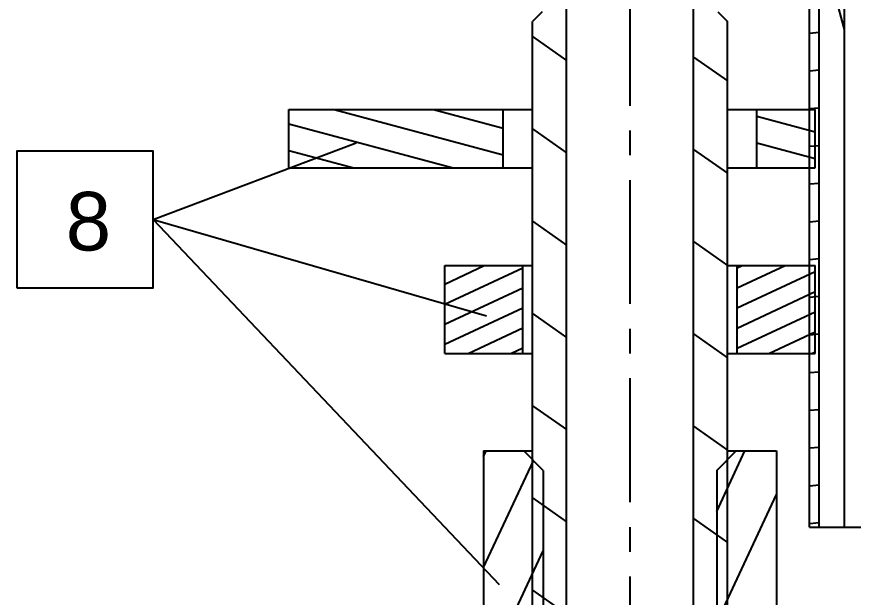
# Model space of a CAD drawing. Header units: millimetres. Extents: x 601 to 1195, y -13 to 407.
# Drawn here: x 644.6 to 687.5, y 80.97 to 110.72 of the extents above; entities that cross this region are included whole.
import ezdxf

# ---------------------------------------------------------------- set-up
doc = ezdxf.new("R2010")
doc.units = ezdxf.units.MM
doc.header["$LTSCALE"] = 0.1
doc.linetypes.add('CENTERX2', pattern=[101.6, 63.5, -12.7, 12.7, -12.7])
doc.layers.add('CENTER', color=1, linetype='CENTERX2')
doc.layers.add('DIM', color=3, linetype='Continuous')
doc.styles.get("Standard").update_dxf_attribs({"font": 'arial_0.ttf'})

msp = doc.modelspace()

# ---------------------------------------------------------------- hatches: boundary and pattern name
at = {"linetype": 'Continuous'}
h = msp.add_hatch(dxfattribs=at)
h.set_pattern_fill('DEFAULT__8', color=2, scale=1.925208, angle=5, style=0, pattern_type=0)
h.set_pattern_definition([(5, (470.9376, -5.5018), (-0.167793, 1.917882), [])])
edge = h.paths.add_edge_path()
edge.add_line((685.253, 84.564), (685.753, 84.564))
edge.add_line((685.253, 84.564), (685.253, 132.166))
edge.add_line((685.253, 132.166), (685.753, 132.166))
edge.add_line((685.753, 84.564), (685.753, 132.166))
edge = h.paths.add_edge_path()
edge.add_line((696.753, 84.564), (697.253, 84.564))
edge.add_line((696.753, 84.564), (696.753, 132.166))
edge.add_line((696.753, 132.166), (697.253, 132.166))
edge.add_line((697.253, 84.564), (697.253, 132.166))
h = msp.add_hatch(dxfattribs=at)
h.set_pattern_fill('DEFAULT__9', color=2, scale=11.364299, angle=285, style=0, pattern_type=0)
h.set_pattern_definition([(285, (470.938, -5.502), (10.97707, 2.9413), [])])
edge = h.paths.add_edge_path()
edge.add_line((685.753, 132.166), (687.053, 132.166))
edge.add_line((687.053, 84.564), (687.053, 132.166))
edge.add_line((685.753, 84.564), (687.053, 84.564))
edge.add_line((685.753, 84.564), (685.753, 132.166))
edge = h.paths.add_edge_path()
edge.add_line((695.453, 132.166), (696.753, 132.166))
edge.add_line((696.753, 84.564), (696.753, 132.166))
edge.add_line((695.453, 84.564), (696.753, 84.564))
edge.add_line((695.453, 84.564), (695.453, 132.166))
h = msp.add_hatch(dxfattribs=at)
h.set_pattern_fill('DEFAULT__15', color=2, scale=3.87303, angle=325, style=0, pattern_type=0)
h.set_pattern_definition([(325, (470.9376, -5.502), (2.22148, 3.1726), [])])
edge = h.paths.add_edge_path()
edge.add_line((672.053, 52.466), (672.803, 52.466))
edge.add_line((672.053, 52.466), (671.053, 53.466))
edge.add_line((671.053, 53.466), (671.053, 110.466))
edge.add_line((671.553, 110.966), (671.053, 110.466))
edge.add_line((671.553, 110.966), (671.553, 117.966))
edge.add_line((671.553, 117.966), (671.053, 118.466))
edge.add_line((671.053, 118.466), (671.053, 126.966))
edge.add_line((672.053, 127.966), (671.053, 126.966))
edge.add_line((672.053, 127.966), (672.803, 127.966))
edge.add_line((672.803, 52.466), (672.803, 127.966))
edge = h.paths.add_edge_path()
edge.add_line((679.303, 52.466), (680.053, 52.466))
edge.add_line((679.303, 52.466), (679.303, 127.966))
edge.add_line((679.303, 127.966), (680.053, 127.966))
edge.add_line((680.053, 127.966), (681.053, 126.966))
edge.add_line((681.053, 118.466), (681.053, 126.966))
edge.add_line((680.553, 117.966), (681.053, 118.466))
edge.add_line((680.553, 110.966), (680.553, 117.966))
edge.add_line((680.553, 110.966), (681.053, 110.466))
edge.add_line((681.053, 53.466), (681.053, 110.466))
edge.add_line((680.053, 52.466), (681.053, 53.466))
h = msp.add_hatch(dxfattribs=at)
h.set_pattern_fill('DEFAULT__12', color=2, scale=1.31791, angle=165, style=0, pattern_type=0)
h.set_pattern_definition([(165, (470.9376, -5.5018), (-0.3411, -1.273003), [])])
edge = h.paths.add_edge_path()
edge.add_line((658.553, 102.966), (669.553, 102.966))
edge.add_line((658.553, 102.966), (658.553, 105.966))
edge.add_line((658.553, 105.966), (669.553, 105.966))
edge.add_line((669.553, 102.966), (669.553, 105.966))
edge = h.paths.add_edge_path()
edge.add_line((682.553, 102.966), (685.553, 102.966))
edge.add_line((682.553, 102.966), (682.553, 105.966))
edge.add_line((682.553, 105.966), (685.553, 105.966))
edge.add_line((685.553, 102.966), (685.553, 105.966))
edge = h.paths.add_edge_path()
edge.add_line((707.553, 102.966), (713.553, 102.966))
edge.add_line((707.553, 102.966), (707.553, 105.966))
edge.add_line((707.553, 105.966), (713.553, 105.966))
edge.add_line((713.553, 102.966), (713.553, 105.966))
h = msp.add_hatch(dxfattribs=at)
h.set_pattern_fill('DEFAULT__11', color=2, scale=0.931395, angle=205, style=0, pattern_type=0)
h.set_pattern_definition([(205, (470.9376, -5.5018), (0.3936244, -0.8441303), [])])
edge = h.paths.add_edge_path()
edge.add_line((666.553, 93.466), (670.553, 93.466))
edge.add_line((666.553, 93.466), (666.553, 97.966))
edge.add_line((666.553, 97.966), (670.553, 97.966))
edge.add_line((670.553, 93.466), (670.553, 97.966))
edge = h.paths.add_edge_path()
edge.add_line((681.553, 93.466), (685.553, 93.466))
edge.add_line((681.553, 93.466), (681.553, 97.966))
edge.add_line((681.553, 97.966), (685.553, 97.966))
edge.add_line((685.553, 93.466), (685.553, 97.966))
h = msp.add_hatch(dxfattribs=at)
h.set_pattern_fill('DEFAULT__10', color=2, scale=2.405187, angle=245, style=0, pattern_type=0)
h.set_pattern_definition([(245, (470.9376, -5.5018), (2.17984, -1.016476), [])])
edge = h.paths.add_edge_path()
edge.add_line((683.558, 88.466), (681.503, 88.466))
edge.add_line((683.558, 88.466), (683.558, 60.966))
edge.add_line((683.558, 60.966), (681.803, 60.966))
edge.add_line((681.803, 77.466), (681.803, 60.966))
edge.add_line((681.803, 77.466), (681.503, 77.466))
edge.add_line((680.503, 78.466), (681.503, 77.466))
edge.add_line((680.503, 87.466), (680.503, 78.466))
edge.add_line((680.503, 87.466), (681.503, 88.466))
edge = h.paths.add_edge_path()
edge.add_line((670.603, 88.466), (668.547, 88.466))
edge.add_line((671.603, 87.466), (670.603, 88.466))
edge.add_line((671.603, 87.466), (671.603, 78.466))
edge.add_line((671.603, 78.466), (670.603, 77.466))
edge.add_line((670.603, 77.466), (670.303, 77.466))
edge.add_line((670.303, 77.466), (670.303, 60.966))
edge.add_line((670.303, 60.966), (668.547, 60.966))
edge.add_line((668.547, 88.466), (668.547, 60.966))

# ---------------------------------------------------------------- linework, layer by layer
at = {"color": 7, "linetype": 'Continuous'}
for p, q in [((685.253, 84.564), (685.253, 132.166)), ((685.753, 84.564), (685.753, 132.166)), ((687.053, 84.564), (687.053, 132.466)), ((672.803, 52.466), (672.803, 127.966)), ((679.303, 52.466), (679.303, 127.966)), ((671.553, 110.966), (671.053, 110.466)), ((680.553, 110.966), (681.053, 110.466)), ((671.053, 53.466), (671.053, 110.466)), ((681.053, 53.466), (681.053, 110.466)), ((658.553, 102.966), (658.553, 105.966)), ((658.553, 105.966), (671.053, 105.966)), ((669.553, 102.966), (669.553, 105.966)), ((681.053, 105.966), (685.553, 105.966)), ((682.553, 102.966), (682.553, 105.966)), ((685.553, 102.966), (685.553, 105.966)), ((658.553, 102.966), (671.053, 102.966)), ((681.053, 102.966), (685.553, 102.966)), ((666.553, 93.466), (666.553, 97.966)), ((666.553, 97.966), (671.053, 97.966)), ((670.553, 93.466), (670.553, 97.966)), ((681.053, 97.966), (685.553, 97.966)), ((681.553, 93.466), (681.553, 97.966)), ((685.553, 93.466), (685.553, 97.966)), ((666.553, 93.466), (671.053, 93.466)), ((681.053, 93.466), (685.553, 93.466)), ((668.547, 88.466), (668.547, 60.966)), ((668.547, 88.466), (671.053, 88.466)), ((671.603, 87.466), (670.603, 88.466)), ((680.503, 87.466), (681.503, 88.466)), ((681.053, 88.466), (683.558, 88.466)), ((683.558, 88.466), (683.558, 60.966)), ((671.603, 87.466), (671.603, 78.466)), ((680.503, 87.466), (680.503, 78.466)), ((685.253, 84.564), (697.253, 84.564))]:
    msp.add_line(p, q, dxfattribs=at)
at = {"layer": 'CENTER'}
msp.add_line((676.052, 132.828), (676.052, 42.812), dxfattribs=at)
at = {"layer": 'DIM'}
for q in [(662.006, 104.261), (668.686, 95.394), (669.337, 81.618)]:
    msp.add_line((651.604, 100.324), q, dxfattribs=at)
msp.add_lwpolyline([(644.604, 96.824), (651.604, 96.824), (651.604, 103.824), (644.604, 103.824)], close=True, dxfattribs=at)

# ---------------------------------------------------------------- texts
at = {"layer": 'CENTER', "insert": (644.604, 101.738), "char_height": 3, "attachment_point": 1}
msp.add_mtext_dynamic_manual_height_columns('\\pi2.5116;8', width=7, gutter_width=12.5, heights=[0], dxfattribs=at)

doc.saveas('drawing.dxf')
